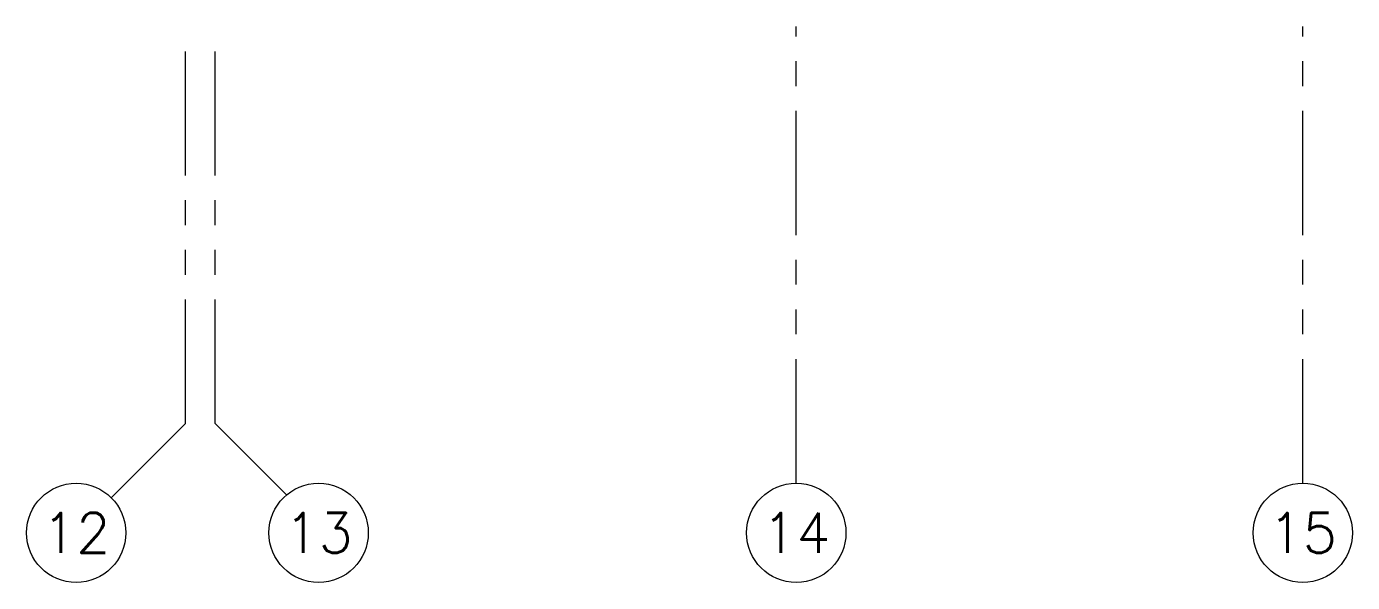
# Model space of a CAD drawing. Header units: millimetres. Extents: x -3 to 53, y -110 to 39.
# Drawn here: x 26.05 to 32.73, y -58.33 to -55.53 of the extents above; entities that cross this region are included whole.
import ezdxf
from ezdxf.enums import TextEntityAlignment as Align

# ---------------------------------------------------------------- set-up
doc = ezdxf.new("R2010")
doc.units = ezdxf.units.MM
doc.linetypes.add('PHANTOM', pattern=[63.5, 31.75, -6.35, 6.35, -6.35, 6.35, -6.35])
doc.linetypes.add('PHANTOM2', pattern=[1.25, 0.625, -0.125, 0.125, -0.125, 0.125, -0.125])
doc.layers.add('A-EJES', color=8, linetype='PHANTOM')
doc.styles.add('ROMANS', font='ROMANS.shx', dxfattribs={"oblique": 10})

# ---------------------------------------------------------------- blocks, each defined once
blk = doc.blocks.new('Ejes_Torre C')
at = {"color": 8, "lineweight": 0}
for p, q in [((26.85, -2.5), (26.4768, -2.8732)), ((27, -2.5), (27.3591, -2.859))]:
    blk.add_line(p, q, dxfattribs=at)
at = {"layer": 'A-EJES', "color": 8, "linetype": 'PHANTOM2', "lineweight": 0}
for points in [[(26.85, -2.5), (26.85, -0.5)], [(27, -2.5), (27, -0.5)], [(29.925, -2.8), (29.925, -0.5)], [(32.475, -2.8), (32.475, -0.5)]]:
    blk.add_lwpolyline(points, dxfattribs=at)
at = {"layer": 'A-EJES', "color": 8, "linetype": 'Continuous', "lineweight": 0}
for centre in [(26.3, -3.05), (27.5204, -3.05), (29.925, -3.05), (32.475, -3.05)]:
    blk.add_circle(centre, 0.25, dxfattribs=at)
at = {"layer": 'A-EJES', "color": 8, "linetype": 'Continuous', "lineweight": 0, "style": 'ROMANS'}
for s, p in [('12', (26.3, -3.05)), ('13', (27.5204, -3.05)), ('14', (29.925, -3.05)), ('15', (32.475, -3.05))]:
    blk.add_text(s, height=0.2, dxfattribs=at).set_placement(p, align=Align.MIDDLE_CENTER)
blk = doc.blocks.new('arq.')
at = {"layer": 'A-EJES', "color": 8, "lineweight": 0}
blk.add_blockref('Ejes_Torre C', (101.2127, -53.1391), dxfattribs=at)

msp = doc.modelspace()

# ---------------------------------------------------------------- block references
at = {"color": 7}
msp.add_blockref('arq.', (-101.2125, -1.8936), dxfattribs=at)

doc.saveas('drawing.dxf')
